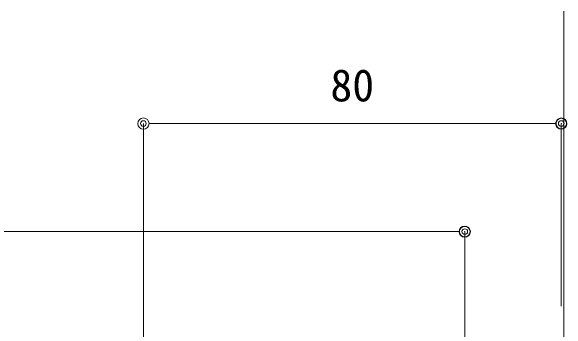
# Model space of a CAD drawing. Units: millimetres, scale not verified. Extents: x -1262 to 1261, y -891 to 891.
# Drawn here: x 795.2 to 901.6, y 618.3 to 679.3 of the extents above; entities that cross this region are included whole.
import ezdxf
from ezdxf.enums import TextEntityAlignment as Align

# ---------------------------------------------------------------- set-up
doc = ezdxf.new("R2010")
doc.units = ezdxf.units.MM
doc.header["$LTSCALE"] = 4
doc.header["$PDMODE"] = 32
doc.header["$PDSIZE"] = 2
for name, color, linetype, lineweight in [('0-0_0', 3, 'Continuous', 18), ('0-1_CSLAYER2', 7, 'Continuous', 18), ('0-4_Defpoints', 7, 'Continuous', 18), ('0-7_CSLAYER3', 7, 'Continuous', 18)]:
    doc.layers.add(name, color=color, linetype=linetype, lineweight=lineweight)
doc.styles.add('ＭＳ ゴシック', font='')
doc.styles.get('ＭＳ ゴシック').set_extended_font_data('MS Gothic')

# ---------------------------------------------------------------- blocks, each defined once
blk = doc.blocks.new('_Origin2')
at = {"layer": '0-0_0', "color": 7, "lineweight": 9}
blk.add_line((-0.5, 0), (-1, 0), dxfattribs=at)
for radius in [0.5, 0.25]:
    blk.add_circle((0, 0), radius, dxfattribs=at)
blk = doc.blocks.new('D67')
at = {"layer": '0-1_CSLAYER2', "lineweight": 9}
for p, q in [((5624.684, 1431.616), (6343.34, 1431.616)), ((6345.5, 1388.035), (6345.5, 1431.616))]:
    blk.add_line(p, q, dxfattribs=at)
at = {"layer": '0-4_Defpoints'}
blk.add_point((6345.5, 1431.616), dxfattribs=at)
at = {"layer": '0-1_CSLAYER2', "xscale": 2.16, "yscale": 2.16}
blk.add_blockref('_Origin2', (6345.5, 1431.616), dxfattribs=at)
blk = doc.blocks.new('D259')
at = {"layer": '0-1_CSLAYER2', "lineweight": 9}
for p, q in [((6283.967, 1399.899), (6283.967, 1452.309)), ((6286.127, 1452.309), (6361.807, 1452.309)), ((6363.967, 1417.368), (6363.967, 1452.309))]:
    blk.add_line(p, q, dxfattribs=at)
at = {"layer": '0-4_Defpoints'}
for p in [(6363.967, 1452.309), (6363.967, 1410.168), (6283.967, 1392.699)]:
    blk.add_point(p, dxfattribs=at)
at = {"layer": '0-1_CSLAYER2', "xscale": 2.16, "yscale": 2.16, "rotation": 180}
blk.add_blockref('_Origin2', (6283.967, 1452.309), dxfattribs=at)
at = {"layer": '0-1_CSLAYER2', "xscale": 2.16, "yscale": 2.16}
blk.add_blockref('_Origin2', (6363.967, 1452.309), dxfattribs=at)
at = {"layer": '0-1_CSLAYER2', "style": 'ＭＳ ゴシック'}
blk.add_text('80', height=6.158, dxfattribs=at).set_placement((6319.767, 1454.709), align=Align.BOTTOM_LEFT)

msp = doc.modelspace()

# ---------------------------------------------------------------- linework, layer by layer
at = {"layer": '0-7_CSLAYER3', "color": 4}
msp.add_line((901.024, 379.075), (901.024, 679.276), dxfattribs=at)

# ---------------------------------------------------------------- block references
at = {"layer": '0-1_CSLAYER2'}
for name in ['D259', 'D67']:
    msp.add_blockref(name, (-5463.443, -794.558), dxfattribs=at)

doc.saveas('drawing.dxf')
